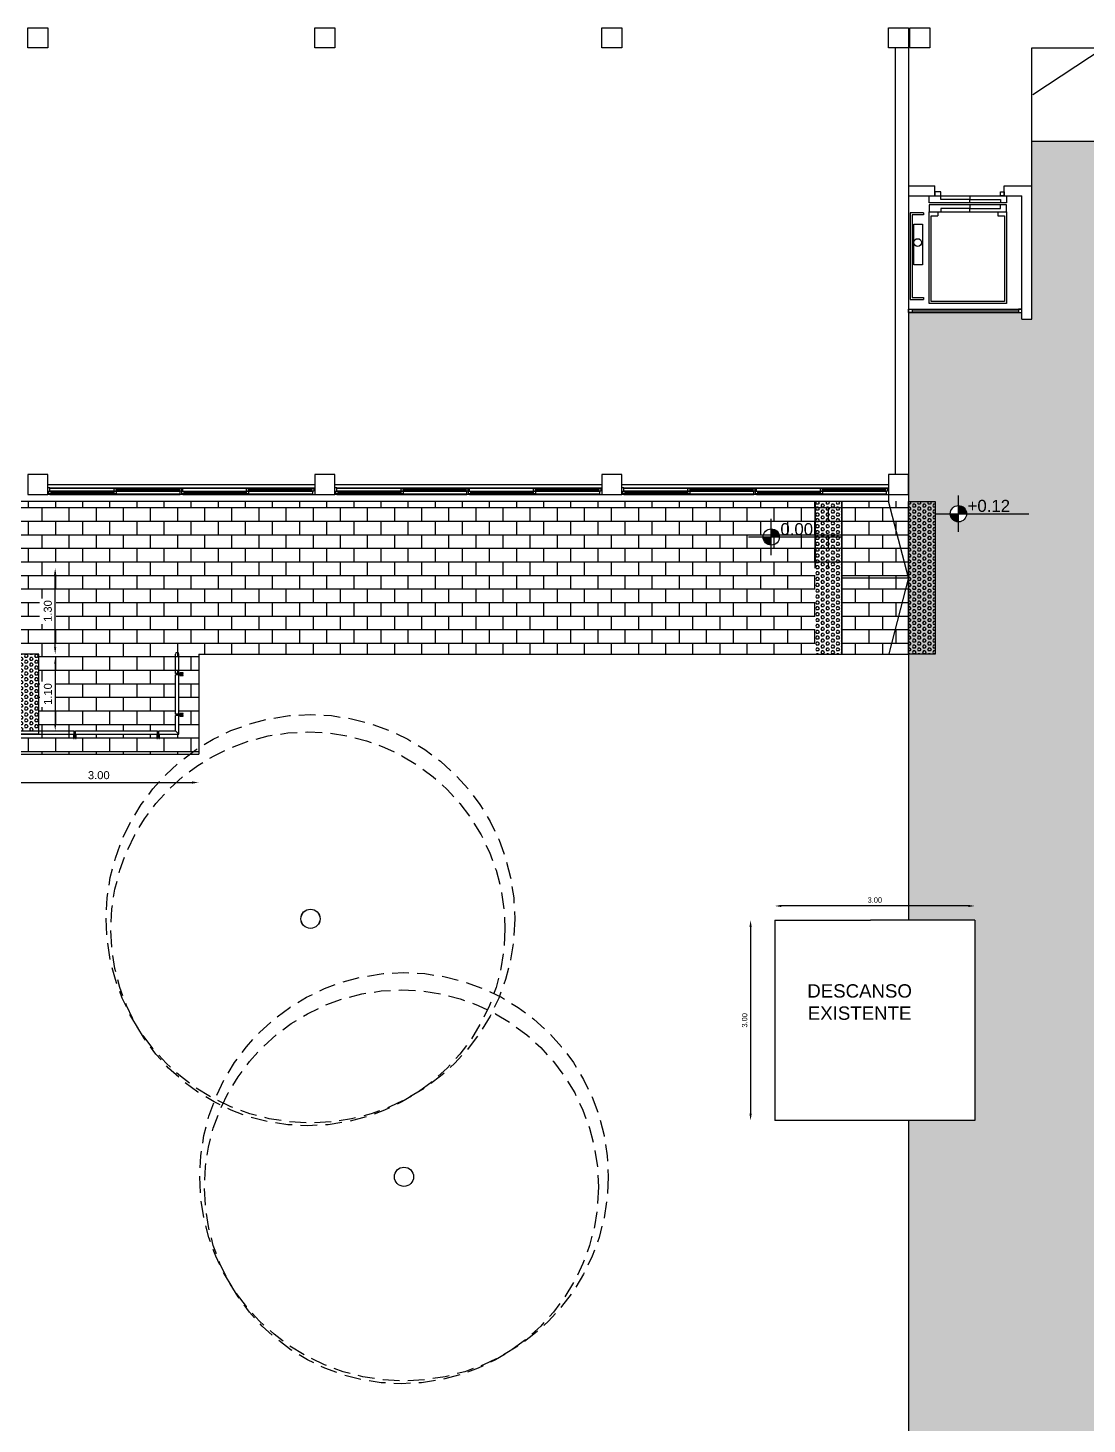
# Model space of a CAD drawing. Header units: millimetres. Extents: x -735 to -481, y 85 to 450.
# Drawn here: x -642.33 to -626.45, y 216.07 to 237.01 of the extents above; entities that cross this region are included whole.
import ezdxf

# ---------------------------------------------------------------- set-up
doc = ezdxf.new("R2010")
doc.units = ezdxf.units.MM
doc.header["$PDMODE"] = 35
doc.header["$PDSIZE"] = -2
doc.linetypes.add('ACAD_ISO04W100', pattern=[30, 24, -3, 0, -3])
doc.linetypes.add('DASHED', pattern=[0.75, 0.5, -0.25])
doc.layers.get('Defpoints').update_dxf_attribs({"linetype": 'CONTINUOUS'})
for name, color, linetype in [('01', 1, 'CONTINUOUS'), ('1', 1, 'CONTINUOUS'), ('A EJECUTAR', 8, 'CONTINUOUS'), ('A-MUROS', 5, 'CONTINUOUS'), ('CARPINTERIAS', 2, 'CONTINUOUS'), ('dib - muro vista1', 1, 'CONTINUOUS'), ('dib - muro vista2', 2, 'CONTINUOUS'), ('E-COLUMNAS CUADRADAS', 6, 'CONTINUOUS'), ('fino', 8, 'CONTINUOUS'), ('PISOS', 1, 'CONTINUOUS'), ('proyeccion arboles', 94, 'DASHED'), ('SOLADOS EXTERIORES', 8, 'CONTINUOUS'), ('VISTA2', 2, 'CONTINUOUS'), ('VISTA3', 1, 'CONTINUOUS'), ('VISTA4', 3, 'CONTINUOUS')]:
    doc.layers.add(name, color=color, linetype=linetype)
doc.styles.get("Standard").update_dxf_attribs({"font": 'arial.ttf'})
doc.styles.add('STYLE2', font='arial.ttf')
doc.dimstyles.new('COTAS2', dxfattribs={"dimtxt": 0.2, "dimasz": 0.25, "dimexe": 0.2, "dimexo": 0.2, "dimgap": 0.12, "dimtad": 1, "dimzin": 0, "dimdsep": 46, "dimtxsty": 'STYLE2', "dimcen": 2.5, "dimse1": 1, "dimse2": 1, "dimclrd": 1, "dimclre": 1, "dimclrt": 2, "dimadec": 0, "dimazin": 0, "dimtfac": 1, "dimtdec": 4, "dimtofl": 0, "dimtmove": 1, "dimatfit": 3, "dimfxl": 1, "dimtolj": 1, "dimtzin": 0, "dimarcsym": 0})

# ---------------------------------------------------------------- blocks, each defined once
blk = doc.blocks.new('*D90')
at = {"layer": '01', "color": 1, "lineweight": -2, "transparency": 16777216}
blk.add_line((-628.232, 223.845), (-631.032, 223.845), dxfattribs=at)
at = {"layer": '01', "color": 1, "transparency": 16777216}
for points in [[(-631.032, 223.862), (-631.032, 223.829), (-631.132, 223.845)], [(-628.232, 223.862), (-628.232, 223.829), (-628.132, 223.845)]]:
    blk.add_solid(points, dxfattribs=at)
at = {"layer": 'Defpoints', "color": 0, "transparency": 16777216}
for p in [(-631.132, 223.845), (-631.132, 223.645), (-628.132, 223.63)]:
    blk.add_point(p, dxfattribs=at)
at = {"layer": '01', "color": 2, "transparency": 16777216, "insert": (-629.632, 223.934), "char_height": 0.08, "attachment_point": 5, "style": 'STYLE2'}
blk.add_mtext('\\A1;3.00', dxfattribs=at)
blk = doc.blocks.new('*D93')
at = {"layer": '01', "color": 1, "lineweight": -2, "transparency": 16777216}
blk.add_line((-631.494, 223.53), (-631.494, 220.73), dxfattribs=at)
at = {"layer": '01', "color": 1, "transparency": 16777216}
for points in [[(-631.511, 223.53), (-631.477, 223.53), (-631.494, 223.63)], [(-631.511, 220.73), (-631.477, 220.73), (-631.494, 220.63)]]:
    blk.add_solid(points, dxfattribs=at)
at = {"layer": 'Defpoints', "color": 0, "transparency": 16777216}
for p in [(-631.132, 223.63), (-631.494, 220.63), (-631.132, 220.63)]:
    blk.add_point(p, dxfattribs=at)
at = {"layer": '01', "color": 2, "transparency": 16777216, "insert": (-631.583, 222.13), "char_height": 0.08, "attachment_point": 5, "rotation": 90, "style": 'STYLE2'}
blk.add_mtext('\\A1;3.00', dxfattribs=at)
blk = doc.blocks.new('SIMB cota nivel planta')
at = {"layer": '1'}
h = blk.add_hatch(color=256, dxfattribs=at)
h.dxf.hatch_style = 1
h.paths.add_polyline_path([(0, 0), (-0.122, 0, 0.414214), (0, -0.122)])
h = blk.add_hatch(color=256, dxfattribs=at)
h.dxf.hatch_style = 1
h.paths.add_polyline_path([(0, 0.122), (0, 0), (0.122, 0, 0.414214)])
for points in [[(0, -0.271), (0, 0.271), (0, 0.271)], [(-0.339, 0), (1.057, 0), (1.057, 0)]]:
    blk.add_lwpolyline(points, dxfattribs=at)
blk.add_circle((0, 0), 0.122, dxfattribs=at)
at = {"layer": '1', "style": 'STYLE2'}
blk.add_attdef('+/-0.00', (0.137, 0.028), '', height=0.18, dxfattribs=at)
blk = doc.blocks.new('*D119')
at = {"layer": 'A EJECUTAR', "color": 1, "lineweight": -2, "transparency": 16777216}
blk.add_line((-642.664, 225.697), (-639.864, 225.697), dxfattribs=at)
at = {"layer": 'A EJECUTAR', "color": 1, "transparency": 16777216}
for points in [[(-642.664, 225.713), (-642.664, 225.68), (-642.764, 225.697)], [(-639.864, 225.713), (-639.864, 225.68), (-639.764, 225.697)]]:
    blk.add_solid(points, dxfattribs=at)
at = {"layer": 'Defpoints', "color": 0, "transparency": 16777216}
for p in [(-639.764, 225.697), (-642.764, 225.497), (-639.764, 225.497)]:
    blk.add_point(p, dxfattribs=at)
at = {"layer": 'A EJECUTAR', "color": 2, "transparency": 16777216, "insert": (-641.264, 225.806), "char_height": 0.12, "attachment_point": 5, "style": 'STYLE2'}
blk.add_mtext('\\A1;3.00', dxfattribs=at)
blk = doc.blocks.new('*D121')
at = {"layer": 'A EJECUTAR', "color": 1, "lineweight": -2, "transparency": 16777216}
blk.add_line((-641.917, 227.473), (-641.917, 226.573), dxfattribs=at)
at = {"layer": 'A EJECUTAR', "color": 1, "transparency": 16777216}
for points in [[(-641.933, 227.473), (-641.9, 227.473), (-641.917, 227.573)], [(-641.933, 226.573), (-641.9, 226.573), (-641.917, 226.473)]]:
    blk.add_solid(points, dxfattribs=at)
at = {"layer": 'Defpoints', "color": 0, "transparency": 16777216}
for p in [(-642.269, 227.573), (-642.269, 226.473), (-641.917, 226.473)]:
    blk.add_point(p, dxfattribs=at)
at = {"layer": 'A EJECUTAR', "color": 2, "transparency": 16777216, "insert": (-642.026, 227.023), "char_height": 0.12, "attachment_point": 5, "rotation": 90, "style": 'STYLE2'}
blk.add_mtext('\\A1;1.10', dxfattribs=at)
blk = doc.blocks.new('*D116')
at = {"layer": 'A EJECUTAR', "color": 1, "lineweight": -2, "transparency": 16777216}
blk.add_line((-641.917, 227.723), (-641.917, 228.813), dxfattribs=at)
at = {"layer": 'A EJECUTAR', "color": 1, "transparency": 16777216}
for points in [[(-641.934, 228.813), (-641.901, 228.813), (-641.917, 228.913)], [(-641.934, 227.723), (-641.901, 227.723), (-641.917, 227.623)]]:
    blk.add_solid(points, dxfattribs=at)
at = {"layer": 'Defpoints', "color": 0, "transparency": 16777216}
for p in [(-642.164, 228.913), (-641.917, 228.913), (-642.164, 227.623)]:
    blk.add_point(p, dxfattribs=at)
at = {"layer": 'A EJECUTAR', "color": 2, "transparency": 16777216, "insert": (-642.027, 228.268), "char_height": 0.12, "attachment_point": 5, "rotation": 90, "style": 'STYLE2'}
blk.add_mtext('\\A1;1.30', dxfattribs=at)

msp = doc.modelspace()

# ---------------------------------------------------------------- hatches: boundary and pattern name
at = {"layer": 'A EJECUTAR'}
h = msp.add_hatch(dxfattribs=at)
h.set_pattern_fill('HEX', color=256, scale=0.008, angle=180, style=0)
h.paths.add_polyline_path([(-630.126, 229.914), (-630.526, 229.914), (-630.527, 228.914), (-630.526, 228.913), (-630.526, 228.914), (-630.527, 228.914), (-630.527, 227.623), (-630.126, 227.623), (-630.126, 228.913)])
h.paths.add_polyline_path([(-628.726, 229.913), (-629.126, 229.913), (-629.126, 227.623), (-628.726, 227.623)])
h = msp.add_hatch(dxfattribs=at)
h.set_pattern_fill('HEX', color=256, scale=0.008, angle=180, style=0)
h.set_pattern_definition([(180, (-299.210715, -249.05959), (-5e-18, -0.0439940905), [0.0254, -0.0508]), (300, (-299.210715, -249.05959), (0.0381, 0.0219970453), [0.0254, -0.0508]), (240, (-299.236115, -249.05959), (0.0381, -0.0219970453), [0.0254, -0.0508])])
edge = h.paths.add_edge_path()
edge.add_line((-642.164, 227.623), (-642.619, 227.623))
edge.add_arc((-642.619, 227.598), 0.025, -90, 90, ccw=False)
edge.add_line((-642.619, 227.573), (-642.764, 227.573))
edge.add_line((-642.764, 227.573), (-642.764, 226.473))
edge.add_line((-642.764, 226.473), (-642.444, 226.473))
edge.add_line((-642.444, 226.473), (-642.164, 226.473))
edge.add_line((-642.164, 226.473), (-642.164, 227.623))
at = {"layer": 'fino'}
h = msp.add_hatch(dxfattribs=at)
h.set_pattern_fill('AR-B816', color=256, scale=0.001, style=0)
h.paths.add_polyline_path([(-625.116, 235.314), (-627.276, 235.314), (-627.276, 234.644), (-627.276, 232.644), (-627.426, 232.644), (-627.426, 232.744), (-629.126, 232.744), (-629.126, 229.914), (-629.126, 228.914), (-629.126, 223.63), (-628.132, 223.63), (-628.132, 220.63), (-629.126, 220.63), (-629.126, 213.53), (-628.132, 213.53), (-628.132, 210.53), (-629.126, 210.53), (-629.126, 203.43), (-628.132, 203.43), (-628.132, 200.43), (-629.126, 200.43), (-629.126, 194.004), (-597.776, 194.004), (-597.776, 194.664), (-598.726, 194.664), (-624.166, 194.664), (-625.116, 194.664)])
h.paths.add_polyline_path([(-628.255, 229.728, -1), (-628.5, 229.728, -1)], flags=16)
h.paths.add_polyline_path([(-628.517, 207.763), (-628.516, 207.748), (-629.001, 207.744), (-629.002, 206.469), (-628.517, 206.473), (-628.517, 206.458), (-629.017, 206.454), (-629.017, 207.758)], flags=16)
h.paths.add_polyline_path([(-628.45, 207.674), (-628.446, 207.184), (-628.916, 207.18), (-628.92, 207.67)], flags=16)
h.paths.add_polyline_path([(-628.5, 207.623), (-628.496, 207.233), (-628.866, 207.23), (-628.87, 207.62)], flags=0)
h.paths.add_polyline_path([(-628.446, 207.035), (-628.442, 206.545), (-628.912, 206.541), (-628.916, 207.031)], flags=16)
h.paths.add_polyline_path([(-628.496, 206.985), (-628.492, 206.595), (-628.862, 206.592), (-628.866, 206.982)], flags=0)
h.paths.add_polyline_path([(-628.286, 229.707), (-627.558, 229.707), (-627.558, 229.983), (-628.286, 229.983)], flags=24)
h.paths.add_polyline_path([(-629.435, 207.959), (-627.882, 207.959), (-627.882, 208.343), (-629.435, 208.343)], flags=9)
h = msp.add_hatch(dxfattribs=at)
h.set_pattern_fill('AR-B816', color=256, scale=0.001, style=0)
h.paths.add_polyline_path([(-650.286, 229.914), (-650.286, 228.914), (-629.126, 228.914), (-629.126, 229.914)])
h = msp.add_hatch(dxfattribs=at)
h.set_pattern_fill('AR-B816', color=256, scale=0.001, style=0)
h.paths.add_polyline_path([(-630.526, 229.913), (-631.469, 229.913, 0.075537), (-631.567, 229.267, 0.040867), (-631.538, 228.914), (-630.527, 228.914), (-630.527, 228.914), (-630.526, 229.379), (-631.062, 229.379, -1), (-631.307, 229.379, -1), (-631.062, 229.379), (-630.526, 229.379)])
h.paths.add_polyline_path([(-631.469, 229.913), (-641.047, 229.913, -0.205253), (-639.082, 228.913), (-631.538, 228.914, -0.040867), (-631.567, 229.267, -0.075537)])
h.paths.add_polyline_path([(-641.047, 229.913), (-641.415, 229.913, 0.205259), (-643.38, 228.913), (-642.764, 228.913), (-639.082, 228.913, 0.205253)])
h.paths.add_polyline_path([(-641.415, 229.913), (-643.076, 229.913, -0.034568), (-642.835, 229.414, -0.137)], flags=17)
h.paths.add_polyline_path([(-643.076, 229.913), (-650.05, 229.913, 0.033624), (-650.286, 229.428), (-650.286, 228.914), (-643.38, 228.913, -0.066391), (-642.835, 229.414, 0.034568)])
h.paths.add_polyline_path([(-650.05, 229.913), (-650.286, 229.913), (-650.286, 229.428, -0.033624)], flags=17)
h.paths.add_polyline_path([(-640.717, 229.213), (-637.837, 229.213), (-637.837, 229.625), (-640.717, 229.625)], flags=24)
h = msp.add_hatch(dxfattribs=at)
h.set_pattern_fill('AR-B816', color=256, scale=0.001, style=0)
h.paths.add_polyline_path([(-629.126, 229.913), (-629.426, 229.913), (-630.126, 229.913), (-630.126, 228.913), (-630.126, 227.623), (-629.126, 227.623)])
h = msp.add_hatch(dxfattribs=at)
h.set_pattern_fill('AR-B816', color=256, scale=0.001, style=0)
edge = h.paths.add_edge_path()
edge.add_line((-631.538, 228.914), (-639.082, 228.913))
edge.add_arc((-641.231, 227.121), 2.799, 10.3397, 39.831, ccw=False)
edge.add_line((-638.478, 227.623), (-630.816, 227.623))
edge.add_arc((-629.392, 229.267), 2.175, 189.3607, 229.1052, ccw=False)
edge = h.paths.add_edge_path()
edge.add_line((-639.082, 228.913), (-642.672, 228.913))
edge.add_arc((-646.563, 227.92), 4.016, -4.2317, 14.3255, ccw=False)
edge.add_line((-642.558, 227.623), (-642.164, 227.623))
edge.add_line((-642.164, 227.623), (-642.164, 226.423))
edge.add_line((-642.164, 226.423), (-641.635, 226.423))
edge.add_line((-641.635, 226.423), (-641.635, 226.408))
edge.add_line((-641.635, 226.408), (-641.635, 226.358))
edge.add_line((-641.635, 226.358), (-641.645, 226.358))
edge.add_line((-641.645, 226.358), (-641.645, 226.423))
edge.add_line((-641.645, 226.423), (-642.764, 226.423))
edge.add_line((-642.764, 226.423), (-642.764, 226.123))
edge.add_line((-642.764, 226.123), (-639.764, 226.123))
edge.add_line((-639.764, 226.123), (-639.764, 227.623))
edge.add_line((-639.764, 227.623), (-638.478, 227.623))
edge.add_arc((-641.231, 227.121), 2.799, 10.3397, 39.831)
edge = h.paths.add_edge_path(flags=16)
edge.add_line((-640.064, 227.623), (-640.064, 227.334))
edge.add_line((-640.064, 227.334), (-640.049, 227.334))
edge.add_line((-640.049, 227.334), (-640.049, 227.344))
edge.add_line((-640.049, 227.344), (-639.999, 227.344))
edge.add_line((-639.999, 227.344), (-639.999, 227.334))
edge.add_line((-639.999, 227.334), (-640.014, 227.334))
edge.add_line((-640.014, 227.334), (-640.014, 227.314))
edge.add_line((-640.014, 227.314), (-639.999, 227.314))
edge.add_line((-639.999, 227.314), (-639.999, 227.304))
edge.add_line((-639.999, 227.304), (-640.049, 227.304))
edge.add_line((-640.049, 227.304), (-640.064, 227.314))
edge.add_line((-640.064, 227.314), (-640.064, 226.723))
edge.add_line((-640.064, 226.723), (-640.049, 226.723))
edge.add_line((-640.049, 226.723), (-640.049, 226.733))
edge.add_line((-640.049, 226.733), (-639.999, 226.733))
edge.add_line((-639.999, 226.733), (-639.999, 226.723))
edge.add_line((-639.999, 226.723), (-640.014, 226.723))
edge.add_line((-640.014, 226.723), (-640.014, 226.703))
edge.add_line((-640.014, 226.703), (-639.999, 226.703))
edge.add_line((-639.999, 226.703), (-639.999, 226.693))
edge.add_line((-639.999, 226.693), (-640.049, 226.693))
edge.add_line((-640.049, 226.693), (-640.064, 226.703))
edge.add_line((-640.064, 226.703), (-640.064, 226.423))
edge.add_line((-640.064, 226.423), (-640.365, 226.423))
edge.add_line((-640.365, 226.423), (-640.365, 226.408))
edge.add_line((-640.365, 226.408), (-640.355, 226.408))
edge.add_line((-640.355, 226.408), (-640.355, 226.358))
edge.add_line((-640.355, 226.358), (-640.365, 226.358))
edge.add_line((-640.365, 226.358), (-640.365, 226.373))
edge.add_line((-640.365, 226.373), (-640.385, 226.373))
edge.add_line((-640.385, 226.373), (-640.385, 226.358))
edge.add_line((-640.385, 226.358), (-640.395, 226.358))
edge.add_line((-640.395, 226.358), (-640.395, 226.408))
edge.add_line((-640.395, 226.408), (-640.385, 226.423))
edge.add_line((-640.385, 226.423), (-641.615, 226.423))
edge.add_line((-641.615, 226.423), (-641.615, 226.408))
edge.add_line((-641.615, 226.408), (-641.605, 226.408))
edge.add_line((-641.605, 226.408), (-641.605, 226.358))
edge.add_line((-641.605, 226.358), (-641.615, 226.358))
edge.add_line((-641.615, 226.358), (-641.615, 226.373))
edge.add_line((-641.615, 226.373), (-641.625, 226.373))
edge.add_line((-641.625, 226.373), (-641.625, 226.473))
edge.add_line((-641.625, 226.473), (-640.375, 226.473))
edge.add_line((-640.375, 226.473), (-640.375, 226.463))
edge.add_line((-640.375, 226.463), (-640.365, 226.463))
edge.add_line((-640.365, 226.463), (-640.365, 226.473))
edge.add_line((-640.365, 226.473), (-640.114, 226.473))
edge.add_line((-640.114, 226.473), (-640.114, 226.713))
edge.add_line((-640.114, 226.713), (-640.104, 226.713))
edge.add_line((-640.104, 226.713), (-640.104, 226.723))
edge.add_line((-640.104, 226.723), (-640.114, 226.723))
edge.add_line((-640.114, 226.723), (-640.114, 227.324))
edge.add_line((-640.114, 227.324), (-640.104, 227.324))
edge.add_line((-640.104, 227.324), (-640.104, 227.334))
edge.add_line((-640.104, 227.334), (-640.114, 227.334))
edge.add_line((-640.114, 227.334), (-640.114, 227.623))
edge.add_arc((-640.089, 227.623), 0.025, 0, 180, ccw=False)
edge = h.paths.add_edge_path(flags=0)
edge.add_line((-640.064, 227.623), (-640.064, 227.334))
edge.add_line((-640.064, 227.334), (-640.049, 227.334))
edge.add_line((-640.049, 227.334), (-640.049, 227.344))
edge.add_line((-640.049, 227.344), (-639.999, 227.344))
edge.add_line((-639.999, 227.344), (-639.999, 227.334))
edge.add_line((-639.999, 227.334), (-640.014, 227.334))
edge.add_line((-640.014, 227.334), (-640.014, 227.314))
edge.add_line((-640.014, 227.314), (-639.999, 227.314))
edge.add_line((-639.999, 227.314), (-639.999, 227.304))
edge.add_line((-639.999, 227.304), (-640.049, 227.304))
edge.add_line((-640.049, 227.304), (-640.064, 227.314))
edge.add_line((-640.064, 227.314), (-640.104, 227.314))
edge.add_line((-640.104, 227.314), (-640.104, 227.334))
edge.add_line((-640.104, 227.334), (-640.114, 227.334))
edge.add_line((-640.114, 227.334), (-640.114, 227.623))
edge.add_arc((-640.089, 227.623), 0.025, 0, 180, ccw=False)
h.paths.add_polyline_path([(-640.104, 227.324), (-640.114, 227.314), (-640.064, 227.314), (-640.014, 227.324)], flags=0)
h.paths.add_polyline_path([(-639.999, 226.733), (-639.999, 226.723), (-640.014, 226.723), (-640.014, 226.703), (-639.999, 226.703), (-639.999, 226.693), (-640.049, 226.693), (-640.064, 226.703), (-640.104, 226.703), (-640.104, 226.723), (-640.064, 226.723), (-640.049, 226.723), (-640.049, 226.733)], flags=0)
h.paths.add_polyline_path([(-640.014, 226.713), (-640.104, 226.713), (-640.114, 226.703), (-640.064, 226.703)], flags=0)
h.paths.add_polyline_path([(-641.902, 226.825), (-641.902, 227.211), (-642.149, 227.211), (-642.149, 226.825)], flags=16)
h.paths.add_polyline_path([(-641.902, 228.07), (-641.902, 228.456), (-642.15, 228.456), (-642.15, 228.07)], flags=16)
h.paths.add_polyline_path([(-641.954, 227.479), (-640.286, 227.479)], flags=16)
h = msp.add_hatch(dxfattribs=at)
h.set_pattern_fill('AR-B816', color=256, scale=0.001, style=0)
h.paths.add_polyline_path([(-630.527, 228.914), (-631.538, 228.914, 0.175178), (-630.816, 227.623), (-630.527, 227.623)])

# ---------------------------------------------------------------- linework, layer by layer
at = {"layer": '01', "linetype": 'ACAD_ISO04W100'}
for p, q in [((-627.276, 236.714), (-625.116, 236.714)), ((-627.276, 235.314), (-627.276, 236.714)), ((-627.276, 235.314), (-625.116, 235.314))]:
    msp.add_line(p, q, dxfattribs=at)
msp.add_lwpolyline([(-626.196, 236.714), (-627.264, 236.01)], dxfattribs=at)
at = {"layer": '1'}
msp.add_line((-642.764, 226.123), (-639.764, 226.123), dxfattribs=at)
for points in [[(-630.526, 229.913), (-630.526, 229.913), (-630.526, 228.913), (-630.526, 228.913)], [(-630.126, 229.913), (-630.126, 229.913), (-630.126, 228.913), (-630.126, 228.913)], [(-629.126, 229.913), (-629.126, 229.913), (-629.126, 227.623), (-629.126, 227.623)], [(-628.726, 227.623), (-629.126, 227.623), (-629.126, 229.913), (-628.726, 229.913)], [(-630.126, 228.913), (-630.126, 228.913), (-630.126, 227.623), (-630.126, 227.623)]]:
    msp.add_lwpolyline(points, close=True, dxfattribs=at)
for points in [[(-629.126, 228.768), (-629.426, 229.914)], [(-630.126, 228.768), (-629.126, 228.768)], [(-629.126, 228.771), (-629.423, 227.625)], [(-639.764, 227.623), (-629.126, 227.623)], [(-639.764, 227.623), (-639.764, 226.123)]]:
    msp.add_lwpolyline(points, dxfattribs=at)
at = {"layer": 'A EJECUTAR', "color": 2}
for p, q in [((-640.114, 227.334), (-640.114, 227.623)), ((-640.114, 227.334), (-640.114, 227.623)), ((-640.064, 227.334), (-640.064, 227.623)), ((-640.064, 227.334), (-640.064, 227.623)), ((-640.064, 227.334), (-640.114, 227.334)), ((-640.064, 227.334), (-640.114, 227.334)), ((-640.064, 227.314), (-640.114, 227.314)), ((-640.064, 227.314), (-640.114, 227.314)), ((-640.064, 226.723), (-640.114, 226.723)), ((-640.064, 226.723), (-640.114, 226.723)), ((-640.064, 226.703), (-640.114, 226.703)), ((-640.064, 226.703), (-640.114, 226.703)), ((-642.907, 226.473), (-641.635, 226.473)), ((-642.907, 226.423), (-641.635, 226.423)), ((-641.635, 226.423), (-641.635, 226.473)), ((-641.615, 226.473), (-640.385, 226.473)), ((-641.615, 226.423), (-641.615, 226.473)), ((-641.615, 226.423), (-640.385, 226.423)), ((-640.385, 226.423), (-640.385, 226.473)), ((-640.365, 226.473), (-640.114, 226.473)), ((-640.365, 226.423), (-640.365, 226.473)), ((-640.365, 226.423), (-640.064, 226.423))]:
    msp.add_line(p, q, dxfattribs=at)
at = {"layer": 'A EJECUTAR'}
for p, q in [((-640.104, 227.314), (-640.104, 227.334)), ((-640.104, 227.314), (-640.104, 227.334)), ((-640.014, 227.324), (-640.104, 227.324)), ((-640.014, 227.324), (-640.104, 227.324)), ((-640.049, 227.334), (-640.064, 227.334)), ((-640.049, 227.334), (-640.064, 227.334)), ((-640.064, 227.314), (-640.049, 227.314)), ((-640.064, 227.314), (-640.049, 227.314)), ((-640.014, 227.324), (-640.014, 227.334)), ((-640.014, 227.324), (-640.014, 227.334)), ((-640.014, 227.314), (-640.014, 227.324)), ((-640.014, 227.314), (-640.014, 227.324)), ((-640.104, 226.703), (-640.104, 226.723)), ((-640.104, 226.703), (-640.104, 226.723)), ((-640.014, 226.713), (-640.104, 226.713)), ((-640.014, 226.713), (-640.104, 226.713)), ((-640.049, 226.723), (-640.064, 226.723)), ((-640.049, 226.723), (-640.064, 226.723)), ((-640.064, 226.703), (-640.049, 226.703)), ((-640.064, 226.703), (-640.049, 226.703)), ((-640.014, 226.713), (-640.014, 226.723)), ((-640.014, 226.713), (-640.014, 226.723)), ((-640.014, 226.703), (-640.014, 226.713)), ((-640.014, 226.703), (-640.014, 226.713)), ((-641.635, 226.463), (-641.615, 226.463)), ((-641.635, 226.423), (-641.635, 226.408)), ((-641.635, 226.373), (-641.625, 226.373)), ((-641.625, 226.373), (-641.625, 226.463)), ((-641.625, 226.373), (-641.615, 226.373)), ((-641.615, 226.408), (-641.615, 226.423)), ((-640.385, 226.463), (-640.365, 226.463)), ((-640.385, 226.423), (-640.385, 226.408)), ((-640.385, 226.373), (-640.375, 226.373)), ((-640.375, 226.373), (-640.375, 226.463)), ((-640.375, 226.373), (-640.365, 226.373)), ((-640.365, 226.408), (-640.365, 226.423))]:
    msp.add_line(p, q, dxfattribs=at)
msp.add_lwpolyline([(-642.764, 226.423), (-642.164, 226.423), (-642.164, 227.623), (-642.764, 227.623)], dxfattribs=at)
at = {"layer": 'A EJECUTAR', "color": 2}
for points in [[(-640.114, 227.334), (-640.114, 227.623)], [(-640.064, 227.334), (-640.064, 227.623)], [(-640.114, 226.723), (-640.114, 227.314)], [(-640.064, 226.723), (-640.064, 227.314)], [(-640.114, 226.473), (-640.114, 226.703)], [(-640.064, 226.423), (-640.064, 226.703)], [(-642.164, 226.423), (-642.164, 226.423), (-642.764, 226.423)], [(-640.064, 226.423), (-640.114, 226.473)]]:
    msp.add_lwpolyline(points, dxfattribs=at)
for points in [[(-639.999, 227.334), (-639.999, 227.344), (-640.049, 227.344), (-640.049, 227.334)], [(-639.999, 227.334), (-639.999, 227.344), (-640.049, 227.344), (-640.049, 227.334)], [(-639.999, 227.304), (-639.999, 227.314), (-640.049, 227.314), (-640.049, 227.304)], [(-639.999, 227.304), (-639.999, 227.314), (-640.049, 227.314), (-640.049, 227.304)], [(-639.999, 226.723), (-639.999, 226.733), (-640.049, 226.733), (-640.049, 226.723)], [(-639.999, 226.723), (-639.999, 226.733), (-640.049, 226.733), (-640.049, 226.723)], [(-639.999, 226.693), (-639.999, 226.703), (-640.049, 226.703), (-640.049, 226.693)], [(-639.999, 226.693), (-639.999, 226.703), (-640.049, 226.703), (-640.049, 226.693)], [(-641.645, 226.358), (-641.635, 226.358), (-641.635, 226.408), (-641.645, 226.408)], [(-641.615, 226.358), (-641.605, 226.358), (-641.605, 226.408), (-641.615, 226.408)], [(-640.395, 226.358), (-640.385, 226.358), (-640.385, 226.408), (-640.395, 226.408)], [(-640.365, 226.358), (-640.355, 226.358), (-640.355, 226.408), (-640.365, 226.408)]]:
    msp.add_lwpolyline(points, close=True, dxfattribs=at)
for start in [360, 0, 0]:
    msp.add_arc((-640.089, 227.623), 0.025, start, 180, dxfattribs=at)
at = {"layer": 'A-MUROS'}
for p, q in [((-629.126, 234.644), (-628.731, 234.644)), ((-628.731, 234.494), (-628.731, 234.644)), ((-627.695, 234.494), (-627.695, 234.644)), ((-627.276, 232.644), (-627.276, 234.644)), ((-627.426, 232.644), (-627.426, 234.494)), ((-627.426, 232.644), (-627.276, 232.644))]:
    msp.add_line(p, q, dxfattribs=at)
for points in [[(-627.695, 234.644), (-627.276, 234.644)], [(-629.126, 234.494), (-628.731, 234.494)], [(-627.695, 234.494), (-627.426, 234.494)]]:
    msp.add_lwpolyline(points, dxfattribs=at)
at = {"layer": 'CARPINTERIAS', "color": 1}
for p, q in [((-629.126, 232.794), (-627.426, 232.794)), ((-629.126, 232.744), (-627.426, 232.744))]:
    msp.add_line(p, q, dxfattribs=at)
at = {"layer": 'dib - muro vista1', "ltscale": 0.02}
for p, q in [((-642.026, 230.164), (-638.026, 230.164)), ((-642.026, 230.164), (-638.026, 230.164)), ((-637.726, 230.164), (-633.726, 230.164)), ((-637.726, 230.164), (-633.726, 230.164)), ((-633.426, 230.164), (-629.426, 230.164)), ((-633.426, 230.164), (-629.426, 230.164))]:
    msp.add_line(p, q, dxfattribs=at)
at = {"layer": 'dib - muro vista2'}
for p, q in [((-650.626, 229.914), (-629.426, 229.914)), ((-650.626, 229.914), (-629.426, 229.914)), ((-641.996, 230.114), (-642.026, 230.114)), ((-641.996, 230.114), (-642.026, 230.114)), ((-641.996, 230.014), (-642.026, 230.014)), ((-641.996, 230.014), (-642.026, 230.014)), ((-640.046, 230.064), (-642.011, 230.064)), ((-640.046, 230.064), (-642.011, 230.064)), ((-641.996, 230.114), (-640.046, 230.114)), ((-641.996, 230.064), (-641.996, 230.114)), ((-641.996, 230.114), (-640.046, 230.114)), ((-641.996, 230.064), (-641.996, 230.114)), ((-641.033, 230.104), (-641.996, 230.104)), ((-641.033, 230.104), (-641.996, 230.104)), ((-641.996, 230.014), (-641.996, 230.024)), ((-641.996, 230.014), (-641.996, 230.024)), ((-641.996, 230.014), (-640.046, 230.014)), ((-641.996, 230.014), (-640.046, 230.014)), ((-641.981, 230.064), (-641.033, 230.064)), ((-641.981, 230.064), (-641.033, 230.064)), ((-641.981, 230.044), (-641.033, 230.044)), ((-641.981, 230.044), (-641.033, 230.044)), ((-641.981, 230.024), (-641.033, 230.024)), ((-641.981, 230.024), (-641.033, 230.024)), ((-641.003, 230.104), (-640.056, 230.104)), ((-641.003, 230.104), (-640.056, 230.104)), ((-641.003, 230.084), (-640.056, 230.084)), ((-641.003, 230.084), (-640.056, 230.084)), ((-641.003, 230.064), (-640.056, 230.064)), ((-641.003, 230.064), (-640.056, 230.064)), ((-641.003, 230.024), (-640.046, 230.024)), ((-641.003, 230.024), (-640.046, 230.024)), ((-640.046, 230.104), (-640.046, 230.114)), ((-640.046, 230.114), (-640.006, 230.114)), ((-640.046, 230.104), (-640.046, 230.114)), ((-640.046, 230.114), (-640.006, 230.114)), ((-640.046, 230.014), (-640.046, 230.064)), ((-640.046, 230.014), (-640.046, 230.064)), ((-640.006, 230.014), (-640.046, 230.014)), ((-640.006, 230.014), (-640.046, 230.014)), ((-640.006, 230.064), (-640.006, 230.114)), ((-640.006, 230.064), (-640.006, 230.114)), ((-640.006, 230.114), (-638.056, 230.114)), ((-640.006, 230.064), (-640.006, 230.114)), ((-640.006, 230.064), (-640.006, 230.114)), ((-640.006, 230.114), (-638.056, 230.114)), ((-639.048, 230.104), (-640.006, 230.104)), ((-639.048, 230.104), (-640.006, 230.104)), ((-640.006, 230.064), (-638.056, 230.064)), ((-640.006, 230.064), (-638.056, 230.064)), ((-640.006, 230.014), (-640.006, 230.024)), ((-640.006, 230.014), (-640.006, 230.024)), ((-640.006, 230.014), (-640.006, 230.024)), ((-640.006, 230.014), (-640.006, 230.024)), ((-640.006, 230.014), (-638.056, 230.014)), ((-640.006, 230.014), (-638.056, 230.014)), ((-639.991, 230.064), (-639.048, 230.064)), ((-639.991, 230.064), (-639.048, 230.064)), ((-639.991, 230.044), (-639.048, 230.044)), ((-639.991, 230.044), (-639.048, 230.044)), ((-639.991, 230.024), (-639.048, 230.024)), ((-639.991, 230.024), (-639.048, 230.024)), ((-639.018, 230.104), (-638.071, 230.104)), ((-639.018, 230.104), (-638.071, 230.104)), ((-639.018, 230.084), (-638.071, 230.084)), ((-639.018, 230.084), (-638.071, 230.084)), ((-639.018, 230.064), (-638.071, 230.064)), ((-639.018, 230.064), (-638.071, 230.064)), ((-639.018, 230.024), (-638.056, 230.024)), ((-639.018, 230.024), (-638.056, 230.024)), ((-638.056, 230.104), (-638.056, 230.114)), ((-638.056, 230.114), (-638.026, 230.114)), ((-638.056, 230.104), (-638.056, 230.114)), ((-638.056, 230.114), (-638.026, 230.114)), ((-638.056, 230.014), (-638.056, 230.064)), ((-638.056, 230.014), (-638.056, 230.064)), ((-638.056, 230.014), (-638.026, 230.014)), ((-638.056, 230.014), (-638.026, 230.014)), ((-637.696, 230.114), (-637.726, 230.114)), ((-637.696, 230.114), (-637.726, 230.114)), ((-637.696, 230.014), (-637.726, 230.014)), ((-637.696, 230.014), (-637.726, 230.014)), ((-635.746, 230.064), (-637.711, 230.064)), ((-635.746, 230.064), (-637.711, 230.064)), ((-637.696, 230.114), (-635.746, 230.114)), ((-637.696, 230.064), (-637.696, 230.114)), ((-637.696, 230.114), (-635.746, 230.114)), ((-637.696, 230.064), (-637.696, 230.114)), ((-636.733, 230.104), (-637.696, 230.104)), ((-636.733, 230.104), (-637.696, 230.104)), ((-637.696, 230.014), (-637.696, 230.024)), ((-637.696, 230.014), (-637.696, 230.024)), ((-637.696, 230.014), (-635.746, 230.014)), ((-637.696, 230.014), (-635.746, 230.014)), ((-637.681, 230.064), (-636.733, 230.064)), ((-637.681, 230.064), (-636.733, 230.064)), ((-637.681, 230.044), (-636.733, 230.044)), ((-637.681, 230.044), (-636.733, 230.044)), ((-637.681, 230.024), (-636.733, 230.024)), ((-637.681, 230.024), (-636.733, 230.024)), ((-636.703, 230.104), (-635.756, 230.104)), ((-636.703, 230.104), (-635.756, 230.104)), ((-636.703, 230.084), (-635.756, 230.084)), ((-636.703, 230.084), (-635.756, 230.084)), ((-636.703, 230.064), (-635.756, 230.064)), ((-636.703, 230.064), (-635.756, 230.064)), ((-636.703, 230.024), (-635.746, 230.024)), ((-636.703, 230.024), (-635.746, 230.024)), ((-635.746, 230.104), (-635.746, 230.114)), ((-635.746, 230.114), (-635.706, 230.114)), ((-635.746, 230.104), (-635.746, 230.114)), ((-635.746, 230.114), (-635.706, 230.114)), ((-635.746, 230.014), (-635.746, 230.064)), ((-635.746, 230.014), (-635.746, 230.064)), ((-635.706, 230.014), (-635.746, 230.014)), ((-635.706, 230.014), (-635.746, 230.014)), ((-635.706, 230.064), (-635.706, 230.114)), ((-635.706, 230.064), (-635.706, 230.114)), ((-635.706, 230.114), (-633.756, 230.114)), ((-635.706, 230.064), (-635.706, 230.114)), ((-635.706, 230.064), (-635.706, 230.114)), ((-635.706, 230.114), (-633.756, 230.114)), ((-634.748, 230.104), (-635.706, 230.104)), ((-634.748, 230.104), (-635.706, 230.104)), ((-635.706, 230.064), (-633.756, 230.064)), ((-635.706, 230.064), (-633.756, 230.064)), ((-635.706, 230.014), (-635.706, 230.024)), ((-635.706, 230.014), (-635.706, 230.024)), ((-635.706, 230.014), (-635.706, 230.024)), ((-635.706, 230.014), (-635.706, 230.024)), ((-635.706, 230.014), (-633.756, 230.014)), ((-635.706, 230.014), (-633.756, 230.014)), ((-635.691, 230.064), (-634.748, 230.064)), ((-635.691, 230.064), (-634.748, 230.064)), ((-635.691, 230.044), (-634.748, 230.044)), ((-635.691, 230.044), (-634.748, 230.044)), ((-635.691, 230.024), (-634.748, 230.024)), ((-635.691, 230.024), (-634.748, 230.024)), ((-634.718, 230.104), (-633.771, 230.104)), ((-634.718, 230.104), (-633.771, 230.104)), ((-634.718, 230.084), (-633.771, 230.084)), ((-634.718, 230.084), (-633.771, 230.084)), ((-634.718, 230.064), (-633.771, 230.064)), ((-634.718, 230.064), (-633.771, 230.064)), ((-634.718, 230.024), (-633.756, 230.024)), ((-634.718, 230.024), (-633.756, 230.024)), ((-633.756, 230.104), (-633.756, 230.114)), ((-633.756, 230.114), (-633.726, 230.114)), ((-633.756, 230.104), (-633.756, 230.114)), ((-633.756, 230.114), (-633.726, 230.114)), ((-633.756, 230.014), (-633.756, 230.064)), ((-633.756, 230.014), (-633.756, 230.064)), ((-633.756, 230.014), (-633.726, 230.014)), ((-633.756, 230.014), (-633.726, 230.014)), ((-633.396, 230.114), (-633.426, 230.114)), ((-633.396, 230.114), (-633.426, 230.114)), ((-633.396, 230.014), (-633.426, 230.014)), ((-633.396, 230.014), (-633.426, 230.014)), ((-631.446, 230.064), (-633.411, 230.064)), ((-631.446, 230.064), (-633.411, 230.064)), ((-633.396, 230.114), (-631.446, 230.114)), ((-633.396, 230.064), (-633.396, 230.114)), ((-633.396, 230.114), (-631.446, 230.114)), ((-633.396, 230.064), (-633.396, 230.114)), ((-632.433, 230.104), (-633.396, 230.104)), ((-632.433, 230.104), (-633.396, 230.104)), ((-633.396, 230.014), (-633.396, 230.024)), ((-633.396, 230.014), (-633.396, 230.024)), ((-633.396, 230.014), (-631.446, 230.014)), ((-633.396, 230.014), (-631.446, 230.014)), ((-633.381, 230.064), (-632.433, 230.064)), ((-633.381, 230.064), (-632.433, 230.064)), ((-633.381, 230.044), (-632.433, 230.044)), ((-633.381, 230.044), (-632.433, 230.044)), ((-633.381, 230.024), (-632.433, 230.024)), ((-633.381, 230.024), (-632.433, 230.024)), ((-632.403, 230.104), (-631.456, 230.104)), ((-632.403, 230.104), (-631.456, 230.104)), ((-632.403, 230.084), (-631.456, 230.084)), ((-632.403, 230.084), (-631.456, 230.084)), ((-632.403, 230.064), (-631.456, 230.064)), ((-632.403, 230.064), (-631.456, 230.064)), ((-632.403, 230.024), (-631.446, 230.024)), ((-632.403, 230.024), (-631.446, 230.024)), ((-631.446, 230.104), (-631.446, 230.114)), ((-631.446, 230.114), (-631.406, 230.114)), ((-631.446, 230.104), (-631.446, 230.114)), ((-631.446, 230.114), (-631.406, 230.114)), ((-631.446, 230.014), (-631.446, 230.064)), ((-631.446, 230.014), (-631.446, 230.064)), ((-631.406, 230.014), (-631.446, 230.014)), ((-631.406, 230.014), (-631.446, 230.014)), ((-631.406, 230.064), (-631.406, 230.114)), ((-631.406, 230.064), (-631.406, 230.114)), ((-631.406, 230.114), (-629.456, 230.114)), ((-631.406, 230.064), (-631.406, 230.114)), ((-631.406, 230.064), (-631.406, 230.114)), ((-631.406, 230.114), (-629.456, 230.114)), ((-630.448, 230.104), (-631.406, 230.104)), ((-630.448, 230.104), (-631.406, 230.104)), ((-631.406, 230.064), (-629.456, 230.064)), ((-631.406, 230.064), (-629.456, 230.064)), ((-631.406, 230.014), (-631.406, 230.024)), ((-631.406, 230.014), (-631.406, 230.024)), ((-631.406, 230.014), (-631.406, 230.024)), ((-631.406, 230.014), (-631.406, 230.024)), ((-631.406, 230.014), (-629.456, 230.014)), ((-631.406, 230.014), (-629.456, 230.014)), ((-631.391, 230.064), (-630.448, 230.064)), ((-631.391, 230.064), (-630.448, 230.064)), ((-631.391, 230.044), (-630.448, 230.044)), ((-631.391, 230.044), (-630.448, 230.044)), ((-631.391, 230.024), (-630.448, 230.024)), ((-631.391, 230.024), (-630.448, 230.024)), ((-630.418, 230.104), (-629.471, 230.104)), ((-630.418, 230.104), (-629.471, 230.104)), ((-630.418, 230.084), (-629.471, 230.084)), ((-630.418, 230.084), (-629.471, 230.084)), ((-630.418, 230.064), (-629.471, 230.064)), ((-630.418, 230.064), (-629.471, 230.064)), ((-630.418, 230.024), (-629.456, 230.024)), ((-630.418, 230.024), (-629.456, 230.024)), ((-630.126, 229.913), (-630.126, 228.913)), ((-629.456, 230.104), (-629.456, 230.114)), ((-629.456, 230.114), (-629.426, 230.114)), ((-629.456, 230.104), (-629.456, 230.114)), ((-629.456, 230.114), (-629.426, 230.114)), ((-629.456, 230.014), (-629.456, 230.064)), ((-629.456, 230.014), (-629.456, 230.064)), ((-629.456, 230.014), (-629.426, 230.014)), ((-629.456, 230.014), (-629.426, 230.014)), ((-630.126, 228.913), (-630.126, 227.913))]:
    msp.add_line(p, q, dxfattribs=at)
for points in [[(-642.011, 230.064), (-641.981, 230.064), (-641.981, 230.024), (-642.011, 230.024)], [(-642.011, 230.064), (-641.981, 230.064), (-641.981, 230.024), (-642.011, 230.024)], [(-641.033, 230.104), (-641.003, 230.104), (-641.003, 230.064), (-641.033, 230.064)], [(-641.033, 230.104), (-641.003, 230.104), (-641.003, 230.064), (-641.033, 230.064)], [(-641.033, 230.064), (-641.003, 230.064), (-641.003, 230.024), (-641.033, 230.024)], [(-641.033, 230.064), (-641.003, 230.064), (-641.003, 230.024), (-641.033, 230.024)], [(-640.056, 230.104), (-640.031, 230.104), (-640.031, 230.064), (-640.056, 230.064)], [(-640.056, 230.104), (-640.031, 230.104), (-640.031, 230.064), (-640.056, 230.064)], [(-640.021, 230.064), (-639.991, 230.064), (-639.991, 230.024), (-640.021, 230.024)], [(-640.021, 230.064), (-639.991, 230.064), (-639.991, 230.024), (-640.021, 230.024)], [(-639.048, 230.104), (-639.018, 230.104), (-639.018, 230.064), (-639.048, 230.064)], [(-639.048, 230.104), (-639.018, 230.104), (-639.018, 230.064), (-639.048, 230.064)], [(-639.048, 230.064), (-639.018, 230.064), (-639.018, 230.024), (-639.048, 230.024)], [(-639.048, 230.064), (-639.018, 230.064), (-639.018, 230.024), (-639.048, 230.024)], [(-638.071, 230.104), (-638.041, 230.104), (-638.041, 230.064), (-638.071, 230.064)], [(-638.071, 230.104), (-638.041, 230.104), (-638.041, 230.064), (-638.071, 230.064)], [(-637.711, 230.064), (-637.681, 230.064), (-637.681, 230.024), (-637.711, 230.024)], [(-637.711, 230.064), (-637.681, 230.064), (-637.681, 230.024), (-637.711, 230.024)], [(-636.733, 230.104), (-636.703, 230.104), (-636.703, 230.064), (-636.733, 230.064)], [(-636.733, 230.104), (-636.703, 230.104), (-636.703, 230.064), (-636.733, 230.064)], [(-636.733, 230.064), (-636.703, 230.064), (-636.703, 230.024), (-636.733, 230.024)], [(-636.733, 230.064), (-636.703, 230.064), (-636.703, 230.024), (-636.733, 230.024)], [(-635.756, 230.104), (-635.731, 230.104), (-635.731, 230.064), (-635.756, 230.064)], [(-635.756, 230.104), (-635.731, 230.104), (-635.731, 230.064), (-635.756, 230.064)], [(-635.721, 230.064), (-635.691, 230.064), (-635.691, 230.024), (-635.721, 230.024)], [(-635.721, 230.064), (-635.691, 230.064), (-635.691, 230.024), (-635.721, 230.024)], [(-634.748, 230.104), (-634.718, 230.104), (-634.718, 230.064), (-634.748, 230.064)], [(-634.748, 230.104), (-634.718, 230.104), (-634.718, 230.064), (-634.748, 230.064)], [(-634.748, 230.064), (-634.718, 230.064), (-634.718, 230.024), (-634.748, 230.024)], [(-634.748, 230.064), (-634.718, 230.064), (-634.718, 230.024), (-634.748, 230.024)], [(-633.771, 230.104), (-633.741, 230.104), (-633.741, 230.064), (-633.771, 230.064)], [(-633.771, 230.104), (-633.741, 230.104), (-633.741, 230.064), (-633.771, 230.064)], [(-633.411, 230.064), (-633.381, 230.064), (-633.381, 230.024), (-633.411, 230.024)], [(-633.411, 230.064), (-633.381, 230.064), (-633.381, 230.024), (-633.411, 230.024)], [(-632.433, 230.104), (-632.403, 230.104), (-632.403, 230.064), (-632.433, 230.064)], [(-632.433, 230.104), (-632.403, 230.104), (-632.403, 230.064), (-632.433, 230.064)], [(-632.433, 230.064), (-632.403, 230.064), (-632.403, 230.024), (-632.433, 230.024)], [(-632.433, 230.064), (-632.403, 230.064), (-632.403, 230.024), (-632.433, 230.024)], [(-631.456, 230.104), (-631.431, 230.104), (-631.431, 230.064), (-631.456, 230.064)], [(-631.456, 230.104), (-631.431, 230.104), (-631.431, 230.064), (-631.456, 230.064)], [(-631.421, 230.064), (-631.391, 230.064), (-631.391, 230.024), (-631.421, 230.024)], [(-631.421, 230.064), (-631.391, 230.064), (-631.391, 230.024), (-631.421, 230.024)], [(-630.448, 230.104), (-630.418, 230.104), (-630.418, 230.064), (-630.448, 230.064)], [(-630.448, 230.104), (-630.418, 230.104), (-630.418, 230.064), (-630.448, 230.064)], [(-630.448, 230.064), (-630.418, 230.064), (-630.418, 230.024), (-630.448, 230.024)], [(-630.448, 230.064), (-630.418, 230.064), (-630.418, 230.024), (-630.448, 230.024)], [(-629.471, 230.104), (-629.441, 230.104), (-629.441, 230.064), (-629.471, 230.064)], [(-629.471, 230.104), (-629.441, 230.104), (-629.441, 230.064), (-629.471, 230.064)]]:
    msp.add_lwpolyline(points, close=True, dxfattribs=at)
at = {"layer": 'E-COLUMNAS CUADRADAS'}
for points in [[(-642.026, 236.714), (-642.326, 236.714), (-642.326, 237.014), (-642.026, 237.014)], [(-637.726, 236.714), (-638.026, 236.714), (-638.026, 237.014), (-637.726, 237.014)], [(-633.426, 236.714), (-633.726, 236.714), (-633.726, 237.014), (-633.426, 237.014)], [(-629.126, 236.714), (-629.426, 236.714), (-629.426, 237.014), (-629.126, 237.014)], [(-628.806, 236.714), (-629.106, 236.714), (-629.106, 237.014), (-628.806, 237.014)], [(-642.026, 230.314), (-642.326, 230.314), (-642.326, 230.014), (-642.026, 230.014)], [(-637.726, 230.314), (-638.026, 230.314), (-638.026, 230.014), (-637.726, 230.014)], [(-633.426, 230.314), (-633.726, 230.314), (-633.726, 230.014), (-633.426, 230.014)]]:
    msp.add_lwpolyline(points, close=True, dxfattribs=at)
at = {"layer": 'PISOS'}
for points in [[(-628.731, 234.494), (-628.64, 234.494), (-628.64, 234.554), (-628.731, 234.554)], [(-627.695, 234.494), (-627.75, 234.494), (-627.75, 234.557), (-627.695, 234.557)], [(-627.656, 234.36), (-628.816, 234.36), (-628.816, 234.255), (-627.656, 234.255)], [(-629.048, 234.071), (-628.918, 234.071), (-628.918, 233.459), (-629.048, 233.459)]]:
    msp.add_lwpolyline(points, close=True, dxfattribs=at)
msp.add_lwpolyline([(-627.695, 234.494), (-627.656, 234.494), (-627.656, 234.39), (-628.816, 234.39), (-628.816, 234.494), (-627.695, 234.494)], dxfattribs=at)
msp.add_circle((-628.99, 233.795), 0.0576, dxfattribs=at)
at = {"layer": 'proyeccion arboles', "linetype": 'DASHED', "ltscale": 0.5}
for centre, radius in [((-638.091, 223.653), 3.062), ((-638.129, 223.502), 2.953), ((-636.689, 219.784), 3.062), ((-636.727, 219.633), 2.953)]:
    msp.add_circle(centre, radius, dxfattribs=at)
at = {"layer": 'SOLADOS EXTERIORES'}
for p, q in [((-629.126, 229.914), (-629.126, 223.63)), ((-631.132, 223.63), (-629.697, 223.63)), ((-631.132, 223.63), (-631.132, 220.63)), ((-628.132, 223.63), (-629.697, 223.63)), ((-628.132, 223.63), (-628.132, 220.63)), ((-629.697, 220.63), (-631.132, 220.63)), ((-628.132, 220.63), (-629.776, 220.63)), ((-629.126, 220.63), (-629.126, 213.53))]:
    msp.add_line(p, q, dxfattribs=at)
msp.add_lwpolyline([(-627.276, 234.644), (-627.276, 236.714)], dxfattribs=at)
at = {"layer": 'VISTA2'}
for centre in [(-638.09, 223.653), (-638.091, 223.653), (-636.689, 219.784)]:
    msp.add_circle(centre, 0.144, dxfattribs=at)
at = {"layer": 'VISTA3'}
msp.add_line((-629.074, 232.769), (-627.477, 232.769), dxfattribs=at)
for points in [[(-628.64, 234.494), (-628.207, 234.494), (-628.207, 234.442), (-628.64, 234.442)], [(-628.64, 234.255), (-628.207, 234.255), (-628.207, 234.307), (-628.64, 234.307)], [(-628.207, 234.442), (-627.75, 234.442), (-627.75, 234.389), (-628.207, 234.389)], [(-628.207, 234.307), (-627.75, 234.307), (-627.75, 234.36), (-628.207, 234.36)], [(-629.126, 232.794), (-629.074, 232.794), (-629.074, 232.744), (-629.126, 232.744)], [(-627.426, 232.794), (-627.477, 232.794), (-627.477, 232.744), (-627.426, 232.744)]]:
    msp.add_lwpolyline(points, close=True, dxfattribs=at)
for points in [[(-628.901, 234.241), (-629.101, 234.241), (-629.101, 232.941), (-628.901, 232.941)], [(-628.901, 234.211), (-629.071, 234.211), (-629.071, 232.971), (-628.901, 232.971)], [(-628.901, 234.241), (-628.901, 234.211)], [(-627.786, 234.255), (-627.656, 234.255), (-627.656, 232.883), (-628.816, 232.883), (-628.816, 234.255), (-628.686, 234.255)], [(-628.786, 234.195), (-628.686, 234.195)], [(-627.686, 234.195), (-627.686, 232.913), (-628.786, 232.913), (-628.786, 234.195)], [(-628.686, 234.255), (-628.686, 234.195)], [(-627.786, 234.255), (-627.786, 234.195)], [(-627.786, 234.195), (-627.686, 234.195)], [(-628.901, 232.971), (-628.901, 232.941)]]:
    msp.add_lwpolyline(points, dxfattribs=at)
at = {"layer": 'VISTA4'}
for p, q in [((-629.326, 236.714), (-629.326, 230.314)), ((-629.126, 236.714), (-629.126, 229.914)), ((-629.426, 230.014), (-629.426, 229.914))]:
    msp.add_line(p, q, dxfattribs=at)
for points in [[(-642.026, 230.314), (-642.326, 230.314), (-642.326, 230.014), (-642.026, 230.014)], [(-637.726, 230.314), (-638.026, 230.314), (-638.026, 230.014), (-637.726, 230.014)], [(-633.426, 230.314), (-633.726, 230.314), (-633.726, 230.014), (-633.426, 230.014)], [(-629.126, 230.314), (-629.426, 230.314), (-629.426, 230.014), (-629.126, 230.014)], [(-629.126, 230.314), (-629.426, 230.314), (-629.426, 230.014), (-629.126, 230.014)], [(-629.126, 230.314), (-629.426, 230.314), (-629.426, 230.014), (-629.126, 230.014)], [(-629.126, 230.314), (-629.426, 230.314), (-629.426, 230.014), (-629.126, 230.014)]]:
    msp.add_lwpolyline(points, close=True, dxfattribs=at)

# ---------------------------------------------------------------- block references
at = {"layer": '1'}
for p, values in [((-628.378, 229.728), {'+/-0.00': '+0.12'}), ((-631.184, 229.379), {'+/-0.00': '0.00'})]:
    msp.add_blockref('SIMB cota nivel planta', p, dxfattribs=at).add_auto_attribs(values)

# ---------------------------------------------------------------- texts
at = {"layer": 'SOLADOS EXTERIORES', "insert": (-629.86, 222.403), "char_height": 0.2, "width": 5.20923, "attachment_point": 5}
msp.add_mtext('\\A1;DESCANSO\\PEXISTENTE ', dxfattribs=at)

# ---------------------------------------------------------------- dimensions: what is measured, and where the dimension line sits
at = {"layer": '01'}
dim = msp.add_linear_dim(base=(-631.132, 223.845), p1=(-628.132, 223.63), p2=(-631.132, 223.645), dimstyle='COTAS2', override={"dimscale": 0.4}, dxfattribs=at)
dim.commit()
dim.dimension.update_dxf_attribs({"geometry": '*D90', "text_midpoint": (-629.632, 223.934)})
dim = msp.add_linear_dim(base=(-631.494, 220.63), p1=(-631.132, 223.63), p2=(-631.132, 220.63), angle=90, dimstyle='COTAS2', override={"dimscale": 0.4}, dxfattribs=at)
dim.commit()
dim.dimension.update_dxf_attribs({"geometry": '*D93', "text_midpoint": (-631.583, 222.13)})
at = {"layer": 'A EJECUTAR'}
dim = msp.add_linear_dim(base=(-641.917, 228.913), p1=(-642.164, 227.623), p2=(-642.164, 228.913), angle=90, text='1.30', dimstyle='COTAS2', override={"dimscale": 0.4, "dimtxt": 0.3}, dxfattribs=at)
dim.commit()
dim.dimension.update_dxf_attribs({"geometry": '*D116', "text_midpoint": (-642.027, 228.268)})
dim = msp.add_linear_dim(base=(-641.917, 226.473), p1=(-642.269, 227.573), p2=(-642.269, 226.473), angle=90, dimstyle='COTAS2', override={"dimscale": 0.4, "dimtxt": 0.3}, dxfattribs=at)
dim.commit()
dim.dimension.update_dxf_attribs({"geometry": '*D121', "text_midpoint": (-642.026, 227.023)})
dim = msp.add_linear_dim(base=(-639.764, 225.697), p1=(-642.764, 225.497), p2=(-639.764, 225.497), dimstyle='COTAS2', override={"dimscale": 0.4, "dimtxt": 0.3}, dxfattribs=at)
dim.commit()
dim.dimension.update_dxf_attribs({"geometry": '*D119', "text_midpoint": (-641.264, 225.806)})

doc.saveas('drawing.dxf')
